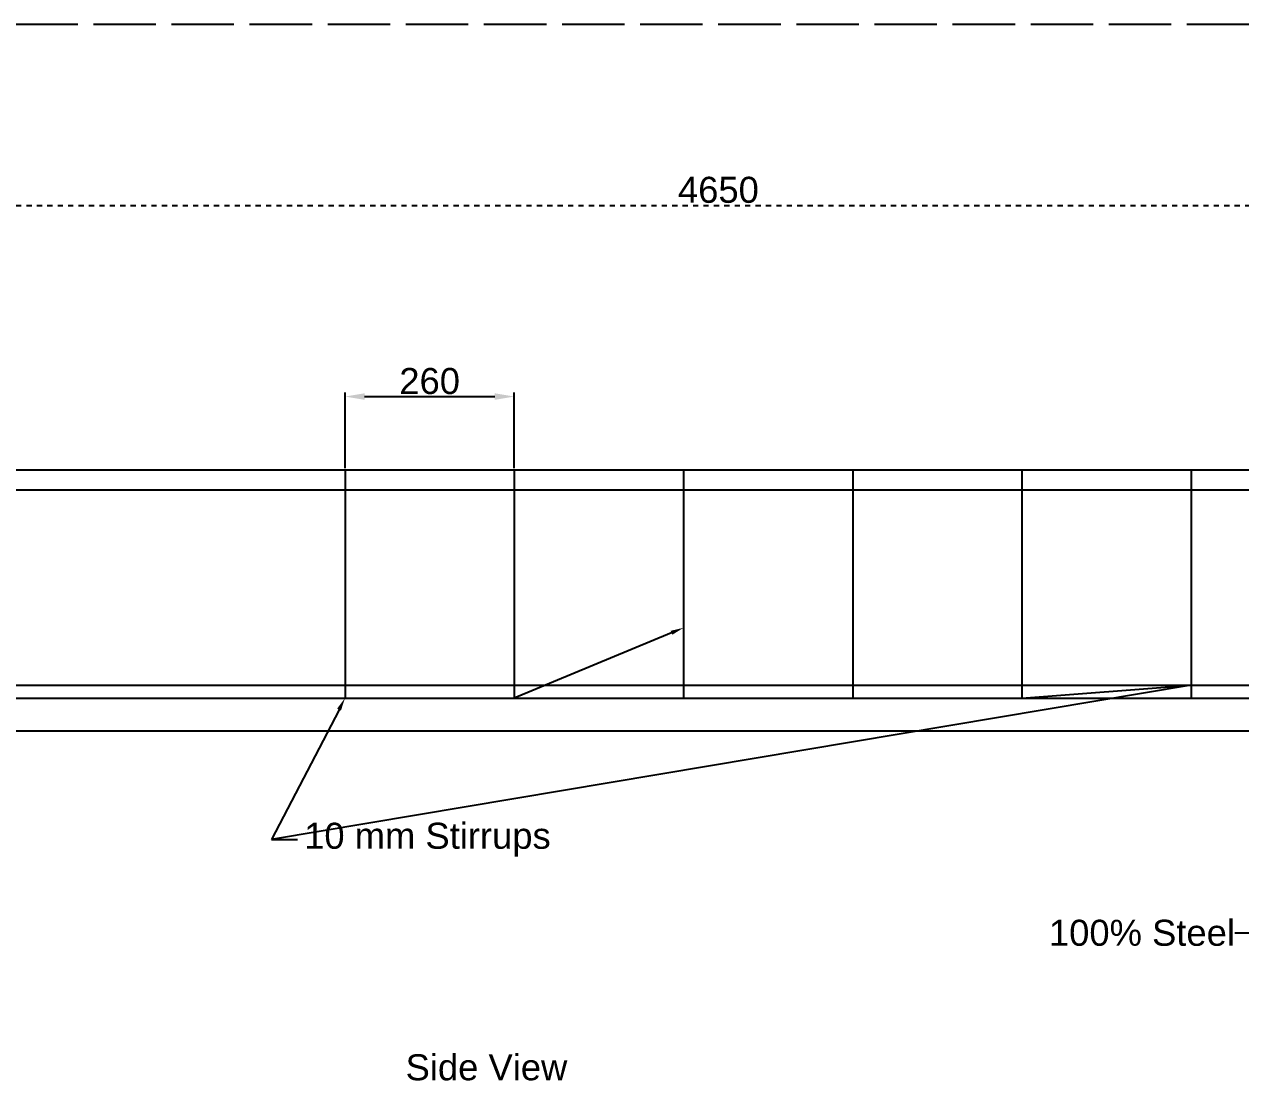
# Model space of a CAD drawing. Header units: millimetres. Extents: x 685 to 13990, y 236 to 7201.
# Drawn here: x 8395 to 10264, y 814 to 2436 of the extents above; entities that cross this region are included whole.
import ezdxf
from ezdxf import colors
from ezdxf.entities.mleader import LeaderData, LeaderLine
from ezdxf.math import Vec2, Vec3

# ---------------------------------------------------------------- set-up
doc = ezdxf.new("R2010")
doc.units = ezdxf.units.MM
doc.header["$LTSCALE"] = 8
doc.linetypes.add('ACAD_ISO02W100', pattern=[15, 12, -3])
doc.linetypes.add('JIS_02_1.0', pattern=[2, 1, -1])
doc.layers.add('Construction Line', color=31, linetype='ACAD_ISO02W100')
doc.layers.add('dimensions', color=7, linetype='JIS_02_1.0')
doc.styles.add('Annotative', font='arial.ttf')
doc.styles.get("Standard").update_dxf_attribs({"font": 'arial.ttf'})
doc.styles.add('Text', font='arial.ttf', dxfattribs={"height": 8})
doc.dimstyles.new('Annotative', dxfattribs={"dimscale": 0, "dimtxt": 8, "dimasz": 6, "dimexe": 1.25, "dimexo": 0.625, "dimtad": 1, "dimtxsty": 'Annotative', "dimcen": 2.5, "dimadec": 0, "dimazin": 0, "dimtfac": 1, "dimtmove": 0, "dimatfit": 3, "dimfxl": 1, "dimarcsym": 0})

# ---------------------------------------------------------------- blocks, each defined once
blk = doc.blocks.new('*D8')
at = {"layer": 'Defpoints', "color": 0, "transparency": 16777216}
for p in [(7136.2, 2436.5), (11786.2, 2436.5), (11786.2, 2158.4)]:
    blk.add_point(p, dxfattribs=at)
at = {"layer": 'dimensions', "color": 0, "lineweight": -2, "transparency": 16777216}
for p, q in [((7136.2, 2433.3), (7136.2, 2152.2)), ((11786.2, 2433.3), (11786.2, 2152.2)), ((7166.2, 2158.4), (11756.2, 2158.4))]:
    blk.add_line(p, q, dxfattribs=at)
at = {"layer": 'dimensions', "color": 0, "transparency": 16777216}
for points in [[(7166.2, 2163.4), (7166.2, 2153.4), (7136.2, 2158.4)], [(11756.2, 2163.4), (11756.2, 2153.4), (11786.2, 2158.4)]]:
    blk.add_solid(points, dxfattribs=at)
at = {"layer": 'dimensions', "color": 0, "transparency": 16777216, "insert": (9461.2, 2182), "char_height": 40, "attachment_point": 5, "style": 'Annotative'}
blk.add_mtext('4650', dxfattribs=at)
blk = doc.blocks.new('*D14')
at = {"color": 0, "lineweight": -2, "transparency": 16777216}
for p, q in [((8887.6, 1754.6), (8887.6, 1871)), ((9147.6, 1754.6), (9147.6, 1871)), ((8917.6, 1864.7), (9117.6, 1864.7))]:
    blk.add_line(p, q, dxfattribs=at)
at = {"color": 0, "transparency": 16777216}
for points in [[(8917.6, 1869.7), (8917.6, 1859.7), (8887.6, 1864.7)], [(9117.6, 1869.7), (9117.6, 1859.7), (9147.6, 1864.7)]]:
    blk.add_solid(points, dxfattribs=at)
at = {"layer": 'Defpoints', "color": 0, "transparency": 16777216}
for p in [(9147.6, 1864.7), (8887.6, 1751.5), (9147.6, 1751.5)]:
    blk.add_point(p, dxfattribs=at)
at = {"color": 0, "transparency": 16777216, "insert": (9017.6, 1888.3), "char_height": 40, "attachment_point": 5, "style": 'Annotative'}
blk.add_mtext('260', dxfattribs=at)

msp = doc.modelspace()

# ---------------------------------------------------------------- linework, layer by layer
for p, q in [((11786.22145, 1751.45144), (7136.22145, 1751.45144)), ((8887.57906, 1751.45144), (8887.57906, 1401.45144)), ((9147.57906, 1751.45144), (9147.57906, 1401.45144)), ((9407.57906, 1751.45144), (9407.57906, 1401.45144)), ((9667.57906, 1751.45144), (9667.57906, 1401.45144)), ((9927.57906, 1751.45144), (9927.57906, 1401.45144)), ((10187.57906, 1751.45144), (10187.57906, 1401.45144)), ((7251.22145, 1721.45144), (11671.22145, 1721.45144)), ((7576.22145, 1421.45144), (11229.22145, 1421.45144)), ((7251.22145, 1401.45144), (11671.22145, 1401.45144)), ((7136.22145, 1351.45144), (11786.22145, 1351.45144))]:
    msp.add_line(p, q)
at = {"layer": 'Construction Line'}
msp.add_xline((2888.16364, 2436.45144), (1, 0), dxfattribs=at)

# ---------------------------------------------------------------- texts
at = {"layer": 'dimensions', "style": 'Text'}
msp.add_text('Side View', height=40, dxfattribs=at).set_placement((8980.63523, 814.39719))

# ---------------------------------------------------------------- dimensions: what is measured, and where the dimension line sits
dim = msp.add_linear_dim(base=(9147.57906, 1864.73871), p1=(8887.57906, 1751.45144), p2=(9147.57906, 1751.45144), dimstyle='Annotative')
dim.commit()
dim.dimension.update_dxf_attribs({"geometry": '*D14', "text_midpoint": (9017.57906, 1888.28663)})
at = {"layer": 'dimensions'}
dim = msp.add_linear_dim(base=(11786.22145, 2158.44182), p1=(7136.22145, 2436.45144), p2=(11786.22145, 2436.45144), dimstyle='Annotative', dxfattribs=at)
dim.commit()
dim.dimension.update_dxf_attribs({"geometry": '*D8', "text_midpoint": (9461.22145, 2158.44182), "dimtype": 160})

# ---------------------------------------------------------------- leaders
ml = msp.add_multileader_mtext('Standard')
ml.set_content('10 mm Stirrups', color=256)
ml.set_leader_properties()
ml.build(insert=Vec2(0, 0))
ml.multileader.update_dxf_attribs({"arrow_head_size": 20, "scale": 5})
ctx = ml.context
ctx.base_point, ctx.scale, ctx.char_height, ctx.arrow_head_size, ctx.landing_gap_size, ctx.plane_origin = Vec3(8814.80184, 1184.48604), 5, 40, 20, 10, Vec3(9594.86042, 794.79985)
notes = []
notes.append((ctx, [(1, (1, 1, 0), (8774.80184, 1184.48604), (1, 0), 40, [(5, [(9407.57906, 1509.46061), (9147.57906, 1401.45144), (9667.57906, 1401.45144), (9927.57906, 1401.45144), (10187.57906, 1421.45144)], 0, []), (2, [(8887.57906, 1401.45144)], 0, [])])]))
ctx.mtext.insert, ctx.mtext.flow_direction = Vec3(8824.80184, 1210.03856), 5
ml = msp.add_multileader_mtext('Standard', dxfattribs=at)
ml.set_content('100% Steel', color=256)
ml.set_leader_properties()
ml.build(insert=Vec2(0, 0))
ml.multileader.update_dxf_attribs({"arrow_head_size": 20, "scale": 5})
ctx = ml.context
ctx.base_point, ctx.scale, ctx.char_height, ctx.arrow_head_size, ctx.landing_gap_size, ctx.plane_origin = Vec3(9958.97047, 1040.29542), 5, 40, 20, 10, Vec3(10597.01155, 1421.45144)
notes.append((ctx, [(0, (1, 1, 0), (10294.76856, 1040.29542), (-1, 0), 40, [(1, [(10597.01155, 1421.45144), (10811.24075, 1401.45144)], 0, [])])]))
ctx.mtext.insert, ctx.mtext.flow_direction = Vec3(9968.97047, 1061.03212), 5
for ctx, leaders in notes:
    for number, flags, end, landing, length, lines in leaders:
        leader = LeaderData()
        leader.index, (leader.has_last_leader_line, leader.has_dogleg_vector, leader.attachment_direction) = number, flags
        leader.last_leader_point, leader.dogleg_vector, leader.dogleg_length = Vec3(end), Vec3(landing), length
        for number, points, colour, breaks in lines:
            line = LeaderLine()
            line.index, line.vertices, line.color, line.breaks = number, Vec3.list(points), colors.encode_raw_color(colour), breaks
            leader.lines.append(line)
        ctx.leaders.append(leader)

doc.saveas('drawing.dxf')
